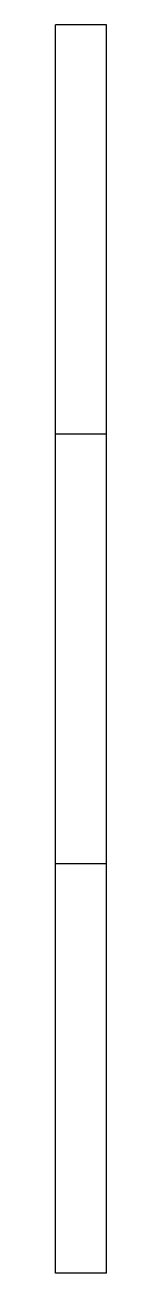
# Paper-space layout '_Left' of a CAD drawing. Header units: millimetres. Extents: x 0 to 5, y -61 to 61.
import ezdxf

# ---------------------------------------------------------------- set-up
doc = ezdxf.new("R2010")
doc.units = ezdxf.units.MM

psp = doc.layouts.new('_Left')

# ---------------------------------------------------------------- linework, layer by layer
at = {"color": 7, "linetype": 'Continuous', "lineweight": 25}
for p, q in [((5, 61), (0, 61)), ((0, -61), (0, 61)), ((5, -61), (5, 61)), ((5, 21), (0, 21)), ((5, -21), (0, -21)), ((5, -61), (0, -61))]:
    psp.add_line(p, q, dxfattribs=at)

doc.saveas('drawing.dxf')
